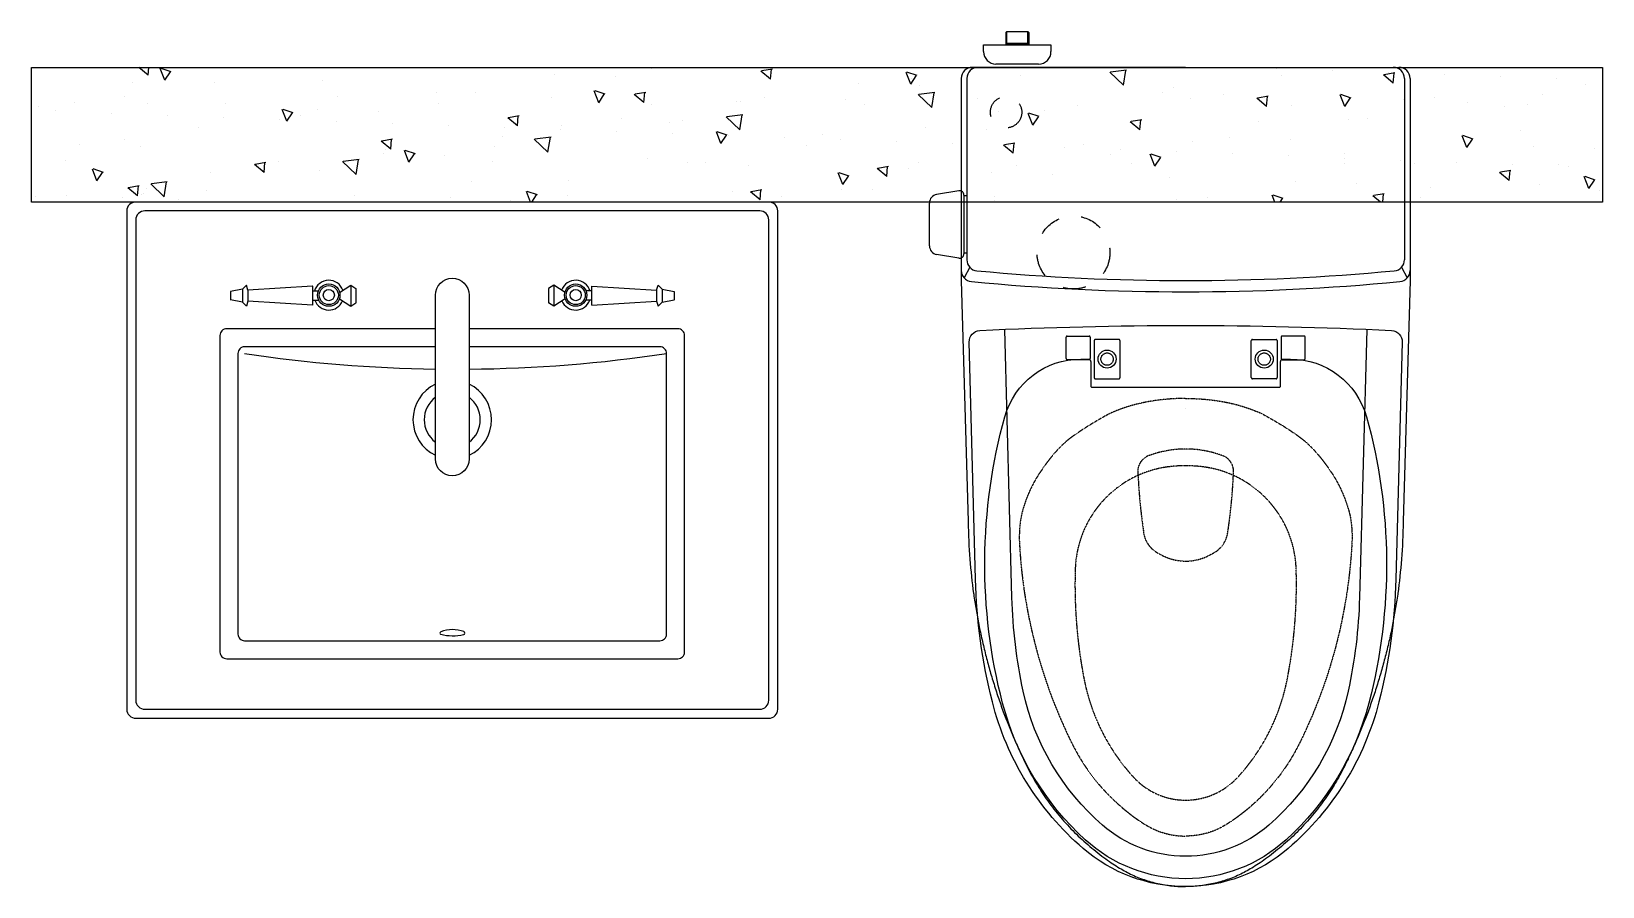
# Model space of a CAD drawing. Header units: millimetres. Extents: x 800 to 2200, y 870 to 1632.
import ezdxf

# ---------------------------------------------------------------- set-up
doc = ezdxf.new("R2010")
doc.units = ezdxf.units.MM
doc.linetypes.add('주동원본-1$0$DASHED2', pattern=[0.375, 0.25, -0.125])
doc.linetypes.add('주동원본-1$0$HIDDEN', pattern=[10, 5, -5])
doc.layers.add('주동원본-1$0$A_BATH', color=6, linetype='Continuous')
doc.layers.add('주동원본-1$0$A_HAT_P', color=179, linetype='Continuous')

msp = doc.modelspace()

# ---------------------------------------------------------------- linework, layer by layer
at = {"layer": '주동원본-1$0$A_BATH'}
for p, q in [((1668.3, 1631), (1669.3, 1632)), ((1668.3, 1631), (1668.3, 1620)), ((1669.3, 1621.5), (1669.3, 1632)), ((1669.3, 1631.9), (1687.8, 1631.9)), ((1687.8, 1632), (1688.8, 1631)), ((1687.8, 1621.5), (1687.8, 1632)), ((1688.8, 1631), (1688.8, 1620)), ((1668.3, 1621.5), (1688.8, 1621.5)), ((1668.3, 1620.5), (1669.3, 1621.5)), ((1687.8, 1621.5), (1688.8, 1620.5))]:
    msp.add_line(p, q, dxfattribs=at)
at = {"layer": '주동원본-1$0$A_BATH', "color": 5}
for p, q in [((1648.5, 1614), (1648.5, 1620)), ((1648.5, 1620), (1708.5, 1620)), ((1688.2, 1620), (1668.9, 1620)), ((1708.5, 1620), (1708.5, 1614)), ((800, 1480), (800, 1600)), ((800, 1600), (2200, 1600)), ((1828.5, 1600), (1638.5, 1600)), ((1697.5, 1602.9), (1659.5, 1602.9)), ((1828.5, 1600), (2018.5, 1600)), ((2200, 1600), (2200, 1480)), ((1628.5, 1590), (1628.5, 1410)), ((1633.5, 1590), (1633.5, 1428.6)), ((2023.5, 1590), (2023.5, 1428.6)), ((2028.5, 1590), (2028.5, 1410)), ((1626.5, 1490), (1606.6, 1486.7)), ((1631, 1433.8), (1631, 1486.2)), ((1633.5, 1485.6), (1631, 1485.6)), ((2200, 1480), (800, 1480)), ((1600.2, 1440.9), (1600.2, 1479.1)), ((1626.5, 1430), (1606.6, 1433.3)), ((1633.5, 1434.4), (1631, 1434.4)), ((1636.1, 1421.9), (1631.1, 1412.3)), ((2020.9, 1421.9), (2025.9, 1412.3)), ((988.1, 1402.4), (977.3, 1400.2)), ((977.3, 1400.2), (977.3, 1392.8)), ((991.6, 1405.9), (988.1, 1402.4)), ((988.1, 1402.4), (988.1, 1390.7)), ((992.9, 1401.5), (991.6, 1405.9)), ((1050.6, 1405.1), (992.9, 1401.5)), ((992.9, 1401.5), (992.9, 1391.6)), ((1050.7, 1388.1), (1050.7, 1405)), ((1050.7, 1400.7), (1056, 1400.7)), ((1074.5, 1399.4), (1084.5, 1405.9)), ((1084.5, 1405.9), (1084.5, 1387.3)), ((1084.5, 1405.9), (1089.2, 1402.8)), ((1089.2, 1402.8), (1089.2, 1390.4)), ((1265.5, 1405.9), (1260.8, 1402.8)), ((1260.8, 1402.8), (1260.8, 1390.4)), ((1275.5, 1399.4), (1265.5, 1405.9)), ((1265.5, 1405.9), (1265.5, 1387.3)), ((1299.3, 1400.7), (1294, 1400.7)), ((1299.3, 1388.1), (1299.3, 1405)), ((1299.4, 1405.1), (1357.1, 1401.5)), ((1357.1, 1401.5), (1358.4, 1405.9)), ((1357.1, 1401.5), (1357.1, 1391.6)), ((1358.4, 1405.9), (1361.9, 1402.4)), ((1361.9, 1402.4), (1372.7, 1400.2)), ((1361.9, 1402.4), (1361.9, 1390.7)), ((1372.7, 1400.2), (1372.7, 1392.8)), ((1628.5, 1410), (1634.7, 1195.4)), ((2028.5, 1410), (2022.3, 1195.4)), ((988.1, 1390.7), (977.4, 1392.7)), ((991.6, 1387.3), (988.1, 1390.7)), ((992.9, 1391.6), (991.6, 1387.3)), ((1050.6, 1388), (992.9, 1391.6)), ((1050.7, 1392.4), (1056, 1392.4)), ((1074.5, 1393.7), (1084.5, 1387.3)), ((1084.5, 1387.3), (1089.2, 1390.2)), ((1265.5, 1387.3), (1260.8, 1390.2)), ((1275.5, 1393.7), (1265.5, 1387.3)), ((1299.3, 1392.4), (1294, 1392.4)), ((1299.4, 1388), (1357.1, 1391.6)), ((1357.1, 1391.6), (1358.4, 1387.3)), ((1358.4, 1387.3), (1361.9, 1390.7)), ((1361.9, 1390.7), (1372.6, 1392.7))]:
    msp.add_line(p, q, dxfattribs=at)
for points in [[(893, 1020), (1457, 1020, 0.414214), (1465, 1028), (1465, 1472, 0.414214), (1457, 1480), (893, 1480, 0.414214), (885, 1472), (885, 1028, 0.414214)], [(901, 1028), (1449, 1028, 0.414214), (1457, 1036), (1457, 1464, 0.414214), (1449, 1472), (901, 1472, 0.414214), (893, 1464), (893, 1036, 0.414214)], [(1190, 1251, -1), (1160, 1251), (1160, 1397, -1), (1190, 1397)], [(1828.5, 870, -0.179504), (1737.2, 903.9, -0.154276), (1656.3, 1034.6, -0.055395), (1641.2, 1144), (1635.6, 1355.2, -0.407666), (1645.1, 1365.5, -0.012282), (1828.5, 1370, -0.012282), (2012, 1365.5, -0.407666), (2021.5, 1355.2), (2015.8, 1144, -0.055395), (2000.7, 1034.6, -0.154276), (1919.8, 903.9, -0.179504)], [(1828.5, 877, -0.18681), (1739, 911.7, -0.145372), (1665.4, 1033.5, -0.132064), (1667.4, 1288.7, -0.337701), (1735, 1340, -0.000623), (1735.2, 1340), (1741.5, 1340, -0.414214), (1744, 1337.5), (1744, 1316, 0.414214), (1745, 1315), (1828.5, 1315), (1912, 1315, 0.414214), (1913, 1316), (1913, 1337.5, -0.414214), (1915.5, 1340), (1921.8, 1340, -0.000623), (1922, 1340, -0.337701), (1989.6, 1288.7, -0.132064), (1991.7, 1033.5, -0.145372), (1918.1, 911.7, -0.18681)]]:
    msp.add_lwpolyline(points, format="xyb", close=True, dxfattribs=at)
for points in [[(1160, 1367), (974, 1367, 0.414214), (968, 1361), (968, 1079, 0.414214), (974, 1073), (1376, 1073, 0.414214), (1382, 1079), (1382, 1361, 0.414214), (1376, 1367), (1190, 1367)], [(1989.8, 1366.5), (1983.4, 1127.5, -0.046704), (1973.3, 1044.2, -0.161878), (1902.6, 924.7, -0.180796), (1828.5, 897, -0.180796), (1754.4, 924.7, -0.161878), (1683.7, 1044.2, -0.046704), (1673.7, 1127.5), (1667.3, 1366.5)], [(1160, 1351), (990, 1351, 0.414214), (984, 1345), (984, 1095, 0.414214), (990, 1089), (1360, 1089, 0.414214), (1366, 1095), (1366, 1345, 0.414214), (1360, 1351), (1190, 1351)], [(1185.3, 1097.2, 0.187486), (1164.8, 1096.9)]]:
    msp.add_lwpolyline(points, format="xyb", dxfattribs=at)
at = {"layer": '주동원본-1$0$A_BATH', "color": 5, "linetype": '주동원본-1$0$HIDDEN', "ltscale": 15}
for points in [[(1743.5, 1340.5, -0.414214), (1742.5, 1339.5), (1723, 1339.5, -0.414214), (1722, 1340.5), (1722, 1359.5, -0.414214), (1723, 1360.5), (1742.5, 1360.5, -0.414214), (1743.5, 1359.5)], [(1913.6, 1340.5, 0.414214), (1914.6, 1339.5), (1934, 1339.5, 0.414214), (1935, 1340.5), (1935, 1359.5, 0.414214), (1934, 1360.5), (1914.6, 1360.5, 0.414214), (1913.6, 1359.5)], [(1770, 1340), (1770, 1356.5, 0.414214), (1769, 1357.5), (1748, 1357.5, 0.414214), (1747, 1356.5), (1747, 1340), (1747, 1323.5, 0.414214), (1748, 1322.5), (1769, 1322.5, 0.414214), (1770, 1323.5)], [(1887, 1340), (1887, 1356.5, -0.414214), (1888, 1357.5), (1909, 1357.5, -0.414214), (1910, 1356.5), (1910, 1340), (1910, 1323.5, -0.414214), (1909, 1322.5), (1888, 1322.5, -0.414214), (1887, 1323.5)]]:
    msp.add_lwpolyline(points, format="xyb", close=True, dxfattribs=at)
at = {"layer": '주동원본-1$0$A_BATH', "color": 5, "linetype": '주동원본-1$0$DASHED2'}
msp.add_lwpolyline([(1828.5, 1245, 0.029292), (1813.9, 1244.1, 0.371537), (1730.1, 1152.7, 0.055913), (1738, 1054.7, 0.138457), (1782.1, 967.4, 0.209953), (1828.5, 947, 0.209953), (1874.9, 967.4, 0.138457), (1919, 1054.7, 0.055913), (1927, 1152.7, 0.371537), (1843.1, 1244.1, 0.029292)], format="xyb", close=True, dxfattribs=at)
at = {"layer": '주동원본-1$0$A_BATH', "color": 5, "linetype": '주동원본-1$0$HIDDEN', "ltscale": 4}
for centre, radius in [((1668.5, 1560), 14), ((1728.5, 1435), 32.5)]:
    msp.add_circle(centre, radius, dxfattribs=at)
at = {"layer": '주동원본-1$0$A_BATH', "color": 5}
for centre, radius in [((1065, 1397), 9.95), ((1065, 1397), 8.48), ((1065, 1397), 4.98), ((1285, 1397), 9.95), ((1285, 1397), 8.48), ((1285, 1397), 4.98), ((1758.5, 1340), 8.06), ((1898.5, 1340), 8.06)]:
    msp.add_circle(centre, radius, dxfattribs=at)
at = {"layer": '주동원본-1$0$A_BATH', "color": 5, "linetype": '주동원본-1$0$HIDDEN', "ltscale": 15}
for centre in [(1758.5, 1340), (1898.5, 1340)]:
    msp.add_circle(centre, 5.5, dxfattribs=at)
at = {"layer": '주동원본-1$0$A_BATH', "color": 5}
for centre, radius, start, end in [((1659.5, 1614), 11, 180, 180.6474), ((1659.5, 1613.9), 11, 180, 270), ((1697.5, 1613.9), 11, 270, 0), ((1697.5, 1614), 11, 359.3526, 0), ((1638.5, 1590), 10, 90, 180), ((1643.5, 1590), 10, 90, 180), ((2013.5, 1590), 10, 0, 90), ((2018.5, 1590), 10, 0, 90), ((1607.9, 1479.1), 7.69, 99.4623, 180), ((1627.1, 1486.2), 3.84, 0, 99.4623), ((1607.9, 1440.9), 7.69, 180, 260.5377), ((1627.1, 1433.8), 3.84, 260.5377, 0), ((1643.5, 1428.6), 10, 180, 264.6523), ((2013.5, 1428.6), 10, 275.3477, 0), ((1638.5, 1419.1), 10, 180, 264.535), ((1828.5, 3405), 1995, 264.6523, 270), ((1828.5, 3405), 1995, 270, 275.3477), ((2018.5, 1419.1), 10, 275.465, 0), ((1050.6, 1405), 0.137, 0, 93.2677), ((1065, 1397), 13.3, 19.1964, 164.0189), ((1285, 1397), 13.3, 15.9811, 160.8036), ((1299.4, 1405), 0.137, 86.7323, 180), ((1828.5, 3405), 2005, 264.535, 270), ((1828.5, 3405), 2005, 270, 275.465), ((977.4, 1392.8), 0.137, 186.7155, 259.5171), ((1065, 1397), 13.3, 199.9802, 337.5426), ((1089.1, 1390.4), 0.137, 302.4494, 0), ((1260.9, 1390.4), 0.137, 180, 237.5506), ((1285, 1397), 13.3, 202.4574, 340.0198), ((1372.6, 1392.8), 0.137, 280.4829, 353.2845), ((1178, 2600), 1269, 261.4802, 269.1872), ((1178, 2600), 1269, 270.5418, 278.5198), ((1175, 1286), 35, 115.3769, 244.6231), ((1175, 1286), 35, 295.3769, 64.6231), ((1175, 1286), 25, 126.8699, 233.1301), ((1175, 1286), 25, 306.8699, 53.1301), ((1828.5, 1068.8, 0), 227.1, 89.9999, 90), ((1165.2, 1095.8), 1.18, 112.0557, 247.9443), ((1175.4, 1138.2), 44.7, 256.1894, 282.53), ((1184.8, 1095.9), 1.42, 284.8986, 69.5803)]:
    msp.add_arc(centre, radius, start, end, dxfattribs=at)
at = {"layer": '주동원본-1$0$A_BATH', "color": 5, "linetype": '주동원본-1$0$DASHED2'}
for centre, radius, start, end in [((1800.8, 1239.9), 15, 109.2625, 177.9538), ((1828.5, 1166.3), 93.6, 90.0089, 110.4098), ((1828.5, 1166.3), 93.6, 69.5902, 89.9911), ((1856.2, 1239.9), 15, 2.0462, 70.7375), ((2289.6, 1260.4), 504.1, 182.2642, 188.3322), ((1367.5, 1260.4), 504.1, 351.6678, 357.7358), ((1815.7, 1189.1), 25, 184.0469, 245.2837), ((1841.3, 1189.1), 25, 294.7163, 355.9531), ((1828.6, 1205.7), 45.7, 239.2825, 269.9016), ((1828.4, 1205.7), 45.7, 270.0984, 300.7175)]:
    msp.add_arc(centre, radius, start, end, dxfattribs=at)
for points in [[(1828.5, 1305), (1805.4, 1304.8), (1782.9, 1301.4), (1760.8, 1291.5)], [(1828.5, 1305), (1851.6, 1304.8), (1874.2, 1301.4), (1896.2, 1291.5)]]:
    msp.add_open_spline(points, degree=3, dxfattribs=at)
for points, knots in [([(1760.8, 1291.5), (1748.2, 1284.6), (1736.7, 1277.7), (1715.5, 1262), (1706.6, 1250.6), (1691.8, 1228.8), (1686.4, 1217), (1681.6, 1198.9), (1680.5, 1193.4), (1680.2, 1181.2)], [0, 0, 0, 0, 0.25, 0.25, 0.5, 0.5, 0.75, 0.75, 0.8562761, 0.8562761, 0.8562761, 0.8562761]), ([(1896.2, 1291.5), (1908.8, 1284.6), (1920.4, 1277.7), (1941.5, 1262), (1950.5, 1250.6), (1965.3, 1228.8), (1970.6, 1217), (1975.5, 1198.9), (1976.5, 1193.4), (1976.9, 1181.2)], [0, 0, 0, 0, 0.25, 0.25, 0.5, 0.5, 0.75, 0.75, 0.8562761, 0.8562761, 0.8562761, 0.8562761]), ([(1680.2, 1181.2), (1680.2, 1180.4), (1680.2, 1179.7), (1680.7, 1170), (1681.3, 1161.6), (1682.7, 1148), (1683.4, 1142.7), (1684.1, 1137.4)], [0.8430338, 0.8430338, 0.8430338, 0.8430338, 0.8503194, 0.8503194, 0.9406486, 0.9406486, 1, 1, 1, 1]), ([(1976.9, 1181.2), (1976.9, 1180.4), (1976.8, 1179.7), (1976.4, 1170), (1975.7, 1161.6), (1974.3, 1148), (1973.7, 1142.7), (1972.9, 1137.4)], [0.8430338, 0.8430338, 0.8430338, 0.8430338, 0.8503194, 0.8503194, 0.9406486, 0.9406486, 1, 1, 1, 1]), ([(1684.2, 1136.8), (1684.2, 1136.6), (1684.2, 1136.4), (1684.3, 1136), (1684.3, 1135.8), (1684.4, 1135.2), (1684.4, 1134.8), (1684.6, 1133.6), (1684.7, 1132.8), (1685.1, 1130.4), (1685.4, 1128.6), (1685.9, 1125.3), (1686.2, 1123.7), (1686.8, 1120.7), (1687, 1119.1), (1687.6, 1115.9), (1687.9, 1114.2), (1688.5, 1111.4), (1688.7, 1110.2), (1689.2, 1107.7), (1689.5, 1106.5), (1690.2, 1103.4), (1690.6, 1101.4), (1691.5, 1097.4), (1691.9, 1095.5), (1693.4, 1089.6), (1694.4, 1085.6), (1697.1, 1075.3), (1699, 1069), (1703, 1056.3), (1705.1, 1050), (1708.2, 1041.5), (1709, 1039.3), (1710.7, 1034.8), (1711.6, 1032.6), (1713, 1029.2), (1713.4, 1028.1), (1714.4, 1025.8), (1714.9, 1024.6), (1716.1, 1021.7), (1716.8, 1020), (1718.3, 1016.7), (1719, 1015), (1721.3, 1009.9), (1722.8, 1006.5), (1725.1, 1001.7), (1725.8, 1000.1), (1726.6, 998.6)], [0, 0, 0, 0, 0.004682, 0.004682, 0.009363, 0.009363, 0.018726, 0.018726, 0.037453, 0.037453, 0.074906, 0.074906, 0.106145, 0.106145, 0.137384, 0.137384, 0.172717, 0.172717, 0.198335, 0.198335, 0.223953, 0.223953, 0.265629, 0.265629, 0.307306, 0.307306, 0.390658, 0.390658, 0.527496, 0.527496, 0.664334, 0.664334, 0.713851, 0.713851, 0.763367, 0.763367, 0.789468, 0.789468, 0.815569, 0.815569, 0.853083, 0.853083, 0.890597, 0.890597, 0.965625, 0.965625, 1, 1, 1, 1]), ([(1972.9, 1136.8), (1972.8, 1136.6), (1972.8, 1136.4), (1972.8, 1136), (1972.7, 1135.8), (1972.7, 1135.2), (1972.6, 1134.8), (1972.4, 1133.6), (1972.3, 1132.8), (1971.9, 1130.4), (1971.7, 1128.6), (1971.1, 1125.3), (1970.8, 1123.7), (1970.3, 1120.7), (1970, 1119.1), (1969.4, 1115.9), (1969.1, 1114.2), (1968.5, 1111.4), (1968.3, 1110.2), (1967.8, 1107.7), (1967.6, 1106.5), (1966.9, 1103.4), (1966.5, 1101.4), (1965.6, 1097.4), (1965.1, 1095.5), (1963.7, 1089.6), (1962.7, 1085.6), (1959.9, 1075.3), (1958.1, 1069), (1954.1, 1056.3), (1951.9, 1050), (1948.8, 1041.5), (1948, 1039.3), (1946.3, 1034.8), (1945.4, 1032.6), (1944.1, 1029.2), (1943.6, 1028.1), (1942.7, 1025.8), (1942.2, 1024.6), (1941, 1021.7), (1940.2, 1020), (1938.8, 1016.7), (1938, 1015), (1935.8, 1009.9), (1934.2, 1006.5), (1931.9, 1001.7), (1931.2, 1000.1), (1930.5, 998.6)], [0, 0, 0, 0, 0.004682, 0.004682, 0.009363, 0.009363, 0.018726, 0.018726, 0.037453, 0.037453, 0.074906, 0.074906, 0.106145, 0.106145, 0.137384, 0.137384, 0.172717, 0.172717, 0.198335, 0.198335, 0.223953, 0.223953, 0.265629, 0.265629, 0.307306, 0.307306, 0.390658, 0.390658, 0.527496, 0.527496, 0.664334, 0.664334, 0.713851, 0.713851, 0.763367, 0.763367, 0.789468, 0.789468, 0.815569, 0.815569, 0.853083, 0.853083, 0.890597, 0.890597, 0.965625, 0.965625, 1, 1, 1, 1]), ([(1726.4, 999), (1726.6, 998.6), (1726.8, 998.2), (1727.4, 997), (1727.8, 996.2), (1728.7, 994.6), (1729.1, 993.8), (1729.8, 992.5), (1730.1, 992), (1730.6, 991), (1730.9, 990.6), (1731.3, 989.7), (1731.6, 989.3), (1732.3, 988), (1732.7, 987.2), (1733.4, 986), (1733.7, 985.6), (1734.5, 984.2), (1735, 983.3), (1736.2, 981.5), (1736.7, 980.6), (1738.6, 977.8), (1739.8, 975.9), (1743.6, 970.6), (1746.1, 967.3), (1751.4, 960.7), (1754.2, 957.5), (1759.1, 952.4), (1761.1, 950.3), (1765.1, 946.4), (1767.1, 944.6), (1770.3, 941.7), (1771.5, 940.6), (1774.1, 938.5), (1775.4, 937.4), (1778, 935.4), (1779.3, 934.3), (1781.2, 932.9), (1781.8, 932.4), (1783.6, 931.1), (1784.8, 930.3), (1787, 928.7), (1788.1, 928), (1790.3, 926.5), (1791.4, 925.9), (1793.5, 924.6), (1794.6, 924), (1797.9, 922.1), (1800.1, 921.1), (1803.3, 919.7), (1804.4, 919.3), (1806.4, 918.6), (1807.5, 918.3), (1809.6, 917.6), (1810.6, 917.3), (1812.8, 916.8), (1813.9, 916.5), (1815.8, 916.2), (1816.5, 916), (1818, 915.8), (1818.7, 915.7), (1820, 915.5), (1820.5, 915.4), (1821.4, 915.3), (1821.8, 915.3), (1822.5, 915.2), (1822.9, 915.2), (1823.9, 915.1), (1824.6, 915.1), (1826.2, 915), (1827.2, 915), (1828.2, 915)], [0, 0, 0, 0, 0.008852, 0.008852, 0.026556, 0.026556, 0.04426, 0.04426, 0.055134, 0.055134, 0.064245, 0.064245, 0.073356, 0.073356, 0.091577, 0.091577, 0.102456, 0.102456, 0.124212, 0.124212, 0.145969, 0.145969, 0.190894, 0.190894, 0.27475, 0.27475, 0.358607, 0.358607, 0.415799, 0.415799, 0.469331, 0.469331, 0.502084, 0.502084, 0.534836, 0.534836, 0.567588, 0.567588, 0.582102, 0.582102, 0.611129, 0.611129, 0.639939, 0.639939, 0.668749, 0.668749, 0.697559, 0.697559, 0.763274, 0.763274, 0.792569, 0.792569, 0.821864, 0.821864, 0.851159, 0.851159, 0.880454, 0.880454, 0.901428, 0.901428, 0.920099, 0.920099, 0.933978, 0.933978, 0.943477, 0.943477, 0.952976, 0.952976, 0.971974, 0.971974, 1, 1, 1, 1]), ([(1930.6, 999), (1930.4, 998.6), (1930.2, 998.2), (1929.6, 997), (1929.2, 996.2), (1928.4, 994.6), (1927.9, 993.8), (1927.2, 992.5), (1926.9, 992), (1926.4, 991), (1926.2, 990.6), (1925.7, 989.7), (1925.5, 989.3), (1924.8, 988), (1924.3, 987.2), (1923.6, 986), (1923.3, 985.6), (1922.5, 984.2), (1922, 983.3), (1920.9, 981.5), (1920.3, 980.6), (1918.5, 977.8), (1917.2, 975.9), (1913.5, 970.6), (1910.9, 967.3), (1905.6, 960.7), (1902.8, 957.5), (1898, 952.4), (1896, 950.3), (1892, 946.4), (1890, 944.6), (1886.7, 941.7), (1885.5, 940.6), (1883, 938.5), (1881.7, 937.4), (1879.1, 935.4), (1877.7, 934.3), (1875.8, 932.9), (1875.2, 932.4), (1873.4, 931.1), (1872.3, 930.3), (1870, 928.7), (1868.9, 928), (1866.7, 926.5), (1865.7, 925.9), (1863.5, 924.6), (1862.5, 924), (1859.1, 922.1), (1856.9, 921.1), (1853.7, 919.7), (1852.7, 919.3), (1850.6, 918.6), (1849.6, 918.3), (1847.5, 917.6), (1846.4, 917.3), (1844.2, 916.8), (1843.2, 916.5), (1841.3, 916.2), (1840.5, 916), (1839, 915.8), (1838.3, 915.7), (1837.1, 915.5), (1836.5, 915.4), (1835.6, 915.3), (1835.3, 915.3), (1834.5, 915.2), (1834.2, 915.2), (1833.1, 915.1), (1832.5, 915.1), (1830.8, 915), (1829.9, 915), (1828.8, 915)], [0, 0, 0, 0, 0.008852, 0.008852, 0.026556, 0.026556, 0.04426, 0.04426, 0.055134, 0.055134, 0.064245, 0.064245, 0.073356, 0.073356, 0.091577, 0.091577, 0.102456, 0.102456, 0.124212, 0.124212, 0.145969, 0.145969, 0.190894, 0.190894, 0.27475, 0.27475, 0.358607, 0.358607, 0.415799, 0.415799, 0.469331, 0.469331, 0.502084, 0.502084, 0.534836, 0.534836, 0.567588, 0.567588, 0.582102, 0.582102, 0.611129, 0.611129, 0.639939, 0.639939, 0.668749, 0.668749, 0.697559, 0.697559, 0.763274, 0.763274, 0.792569, 0.792569, 0.821864, 0.821864, 0.851159, 0.851159, 0.880454, 0.880454, 0.901428, 0.901428, 0.920099, 0.920099, 0.933978, 0.933978, 0.943477, 0.943477, 0.952976, 0.952976, 0.971974, 0.971974, 1, 1, 1, 1])]:
    msp.add_open_spline(points, degree=3, knots=knots, dxfattribs=at)
at = {"layer": '주동원본-1$0$A_BATH', "color": 5}
for points in [[(1634.7, 1195.4), (1635.1, 1171.5), (1636.7, 1151.2), (1639.5, 1131.2)], [(2022.3, 1195.4), (2021.9, 1171.5), (2020.3, 1151.2), (2017.5, 1131.2)]]:
    msp.add_open_spline(points, degree=3, dxfattribs=at)
for points, knots in [([(1639.5, 1131.2), (1639.6, 1130.9), (1640.2, 1126.1), (1641.7, 1116.9), (1644.1, 1103.4), (1647, 1089.9), (1650.2, 1076.6), (1653.7, 1063.3), (1657.7, 1050.2), (1661.9, 1037.1), (1666.4, 1024.6), (1671.1, 1012.4), (1676.2, 1000.4), (1681.2, 989.3), (1684.6, 982.1), (1686, 979.1)], [0, 0, 0, 0, 0.004572, 0.090706, 0.17645, 0.262574, 0.348516, 0.434372, 0.520237, 0.606182, 0.692293, 0.769941, 0.851722, 0.936804, 1, 1, 1, 1]), ([(2017.5, 1131.2), (2017.5, 1130.9), (2016.9, 1126.1), (2015.3, 1116.9), (2012.9, 1103.4), (2010.1, 1089.9), (2006.9, 1076.6), (2003.3, 1063.3), (1999.4, 1050.2), (1995.1, 1037.1), (1990.6, 1024.6), (1985.9, 1012.4), (1980.8, 1000.4), (1975.8, 989.3), (1972.5, 982.1), (1971, 979.1)], [0, 0, 0, 0, 0.004572, 0.090706, 0.17645, 0.262574, 0.348516, 0.434372, 0.520237, 0.606182, 0.692293, 0.769941, 0.851722, 0.936804, 1, 1, 1, 1]), ([(1686.1, 979.1), (1686.3, 978.6), (1688, 975.3), (1691, 969.6), (1695.2, 962.2), (1699.6, 955.1), (1704.4, 948), (1709.7, 940.8), (1715.4, 933.6), (1721.5, 926.6), (1727.8, 919.9), (1734.4, 913.4), (1741.3, 907.3), (1748.4, 901.4), (1755.3, 896), (1761.9, 891.4), (1767.9, 887.4), (1773.7, 884.1), (1779.5, 881), (1785.3, 878.4), (1791.4, 876.1), (1797.6, 874.2), (1803.8, 872.6), (1810.2, 871.4), (1816.7, 870.5), (1822.8, 870.1), (1826.8, 870), (1828.5, 870)], [0, 0, 0, 0, 0.00924, 0.058338, 0.102717, 0.145695, 0.190636, 0.239441, 0.288335, 0.337295, 0.386315, 0.435228, 0.484239, 0.533262, 0.582134, 0.62365, 0.66161, 0.696894, 0.730102, 0.76553, 0.799448, 0.833586, 0.867933, 0.90246, 0.937132, 0.971906, 1, 1, 1, 1]), ([(1971, 979.1), (1970.7, 978.6), (1969.1, 975.3), (1966.1, 969.6), (1961.9, 962.2), (1957.5, 955.1), (1952.6, 948), (1947.3, 940.8), (1941.6, 933.6), (1935.5, 926.6), (1929.2, 919.9), (1922.6, 913.4), (1915.8, 907.3), (1908.7, 901.4), (1901.7, 896), (1895.2, 891.4), (1889.1, 887.4), (1883.4, 884.1), (1877.6, 881), (1871.7, 878.4), (1865.6, 876.1), (1859.5, 874.2), (1853.2, 872.6), (1846.8, 871.4), (1840.3, 870.5), (1834.2, 870.1), (1830.3, 870), (1828.5, 870)], [0, 0, 0, 0, 0.00924, 0.058338, 0.102717, 0.145695, 0.190636, 0.239441, 0.288335, 0.337295, 0.386315, 0.435228, 0.484239, 0.533262, 0.582134, 0.62365, 0.66161, 0.696894, 0.730102, 0.76553, 0.799448, 0.833586, 0.867933, 0.90246, 0.937132, 0.971906, 1, 1, 1, 1])]:
    msp.add_open_spline(points, degree=3, knots=knots, dxfattribs=at)
at = {"layer": '주동원본-1$0$A_BATH', "color": 5, "linetype": 'Continuous'}
msp.add_open_spline([(1828.5, 913.2), (1828.5, 913.2), (1828.5, 913.2), (1828.5, 913.2)], degree=3, dxfattribs=at)
at = {"layer": '주동원본-1$0$A_HAT_P', "color": 5}
for p, q in [((903.9, 1593), (895.6, 1600)), ((903.9, 1593), (904.6, 1600)), ((918.8, 1588.5), (914.8, 1599)), ((924.6, 1596), (915.5, 1599)), ((1352.1, 1599), (1352.1, 1599)), ((1458.7, 1589.5), (1450.1, 1596.7)), ((1460.2, 1598.5), (1450.8, 1596.8)), ((1458.7, 1589.5), (1459.5, 1598.4)), ((1775.8, 1597.4), (1761.6, 1595.7)), ((1773.2, 1584), (1775.2, 1597.3)), ((1909, 1599), (1909, 1599)), ((1958.9, 1597.1), (1958.9, 1597.1)), ((889.7, 1586.2), (889.7, 1586.2)), ((918.8, 1588.5), (923.8, 1595.9)), ((962.9, 1586.2), (962.9, 1586.2)), ((1059.7, 1588.6), (1059.7, 1588.6)), ((1266.4, 1593.8), (1266.4, 1593.8)), ((1320.6, 1591.9), (1320.6, 1591.9)), ((1537.3, 1585.6), (1537.3, 1585.6)), ((1583.5, 1585), (1579.4, 1595.5)), ((1589.2, 1592.6), (1580.1, 1595.6)), ((1583.5, 1585), (1588.5, 1592.5)), ((1584.6, 1590.2), (1584.6, 1590.2)), ((1591.6, 1583.6), (1591.6, 1583.6)), ((1681.4, 1592.6), (1681.4, 1592.6)), ((1773.2, 1584), (1761, 1595.7)), ((1914.2, 1592.8), (1914.2, 1592.8)), ((2013.4, 1585.9), (2004.8, 1593.2)), ((2014.9, 1595), (2005.5, 1593.2)), ((2008.9, 1595.3), (2008.9, 1595.3)), ((2013.4, 1585.9), (2014.2, 1594.9)), ((2058.8, 1593.5), (2058.8, 1593.5)), ((2108.7, 1591.7), (2108.7, 1591.7)), ((2158.7, 1589.8), (2158.7, 1589.8)), ((2185.1, 1584.6), (2185.1, 1584.6)), ((838, 1568.8), (838, 1568.8)), ((883.1, 1574.1), (883.1, 1574.1)), ((1073.1, 1573.6), (1073.1, 1573.6)), ((1160.6, 1578), (1160.6, 1578)), ((1195.8, 1578), (1195.8, 1578)), ((1263, 1573.2), (1263, 1573.2)), ((1305.5, 1568.5), (1301.5, 1579)), ((1311.3, 1576), (1302.2, 1579.1)), ((1305.5, 1568.5), (1310.5, 1576)), ((1345.8, 1568.7), (1337.2, 1575.9)), ((1347.4, 1577.7), (1338, 1576)), ((1345.8, 1568.7), (1346.6, 1577.6)), ((1428.3, 1569.2), (1428.3, 1569.2)), ((1431.5, 1569.7), (1431.5, 1569.7)), ((1453, 1572.8), (1453, 1572.8)), ((1525.1, 1571.6), (1525.1, 1571.6)), ((1602.2, 1564.1), (1590, 1575.8)), ((1604.9, 1577.5), (1590.6, 1575.8)), ((1602.2, 1564.1), (1604.3, 1577.4)), ((1642.9, 1572.3), (1642.9, 1572.3)), ((1808.3, 1577.3), (1808.3, 1577.3)), ((1817.5, 1582), (1817.5, 1582)), ((1832.9, 1571.9), (1832.9, 1571.9)), ((1862.5, 1575.4), (1862.5, 1575.4)), ((1900.6, 1565.1), (1892, 1572.4)), ((1902.1, 1574.2), (1892.7, 1572.4)), ((1900.6, 1565.1), (1901.4, 1574.1)), ((1970.2, 1565.1), (1966.1, 1575.6)), ((1975.9, 1572.6), (1966.8, 1575.7)), ((1970.2, 1565.1), (1975.2, 1572.5)), ((2022.8, 1571.4), (2022.8, 1571.4)), ((2050.1, 1573.2), (2050.1, 1573.2)), ((2079.2, 1569.1), (2079.2, 1569.1)), ((2146.9, 1575.6), (2146.9, 1575.6)), ((806.6, 1565.1), (806.6, 1565.1)), ((821.7, 1561.2), (821.7, 1561.2)), ((871.6, 1559.3), (871.6, 1559.3)), ((903.4, 1567.6), (903.4, 1567.6)), ((921.6, 1557.5), (921.6, 1557.5)), ((971.5, 1555.7), (971.5, 1555.7)), ((972.6, 1567.9), (972.6, 1567.9)), ((1027.6, 1552), (1023.5, 1562.5)), ((1033.3, 1559.5), (1024.3, 1562.5)), ((1027.6, 1552), (1032.6, 1559.4)), ((1039.5, 1557), (1039.5, 1557)), ((1054.7, 1562.5), (1054.7, 1562.5)), ((1108.9, 1560.6), (1108.9, 1560.6)), ((1162.6, 1567.4), (1162.6, 1567.4)), ((1233, 1547.8), (1224.4, 1555.1)), ((1234.5, 1556.9), (1225.1, 1555.1)), ((1233, 1547.8), (1233.8, 1556.8)), ((1325.6, 1554.3), (1325.6, 1554.3)), ((1352.5, 1567), (1352.5, 1567)), ((1431.3, 1544.2), (1419.1, 1555.9)), ((1433.9, 1557.6), (1419.7, 1556)), ((1431.3, 1544.2), (1433.3, 1557.6)), ((1542.5, 1566.6), (1542.5, 1566.6)), ((1661.3, 1561), (1661.3, 1561)), ((1692.2, 1548.5), (1688.2, 1559)), ((1698, 1556.1), (1688.9, 1559.1)), ((1692.2, 1548.5), (1697.3, 1556)), ((1702.4, 1561.5), (1702.4, 1561.5)), ((1732.4, 1566.1), (1732.4, 1566.1)), ((1922.4, 1565.7), (1922.4, 1565.7)), ((1990.6, 1554.6), (1990.6, 1554.6)), ((2112.3, 1565.2), (2112.3, 1565.2)), ((2133.4, 1567.2), (2133.4, 1567.2)), ((948.8, 1546.7), (948.8, 1546.7)), ((1021.4, 1553.9), (1021.4, 1553.9)), ((1071.4, 1552.1), (1071.4, 1552.1)), ((1121.3, 1550.2), (1121.3, 1550.2)), ((1171.2, 1548.4), (1171.2, 1548.4)), ((1221.2, 1546.6), (1221.2, 1546.6)), ((1271.1, 1544.8), (1271.1, 1544.8)), ((1272.1, 1548.1), (1272.1, 1548.1)), ((1321, 1542.9), (1321, 1542.9)), ((1368.9, 1550.5), (1368.9, 1550.5)), ((1371, 1541.1), (1371, 1541.1)), ((1379.8, 1552.4), (1379.8, 1552.4)), ((1414.3, 1532), (1410.3, 1542.5)), ((1420, 1539.5), (1411, 1542.6)), ((1596.5, 1546.1), (1596.5, 1546.1)), ((1650.7, 1544.2), (1650.7, 1544.2)), ((1787.8, 1544.3), (1779.1, 1551.5)), ((1789.3, 1553.3), (1779.9, 1551.6)), ((1787.8, 1544.3), (1788.5, 1553.3)), ((1893.8, 1552.1), (1893.8, 1552.1)), ((1973.3, 1553.3), (1973.3, 1553.3)), ((2126.7, 1543.9), (2126.7, 1543.9)), ((842.9, 1531.3), (842.9, 1531.3)), ((883.2, 1535.9), (883.2, 1535.9)), ((897.1, 1529.3), (897.1, 1529.3)), ((1120.2, 1527), (1111.6, 1534.3)), ((1121.7, 1536.1), (1112.3, 1534.3)), ((1115.8, 1527.1), (1115.8, 1527.1)), ((1120.2, 1527), (1121, 1536)), ((1142.1, 1523), (1133, 1526)), ((1212.6, 1529.5), (1212.6, 1529.5)), ((1219.7, 1538.5), (1219.7, 1538.5)), ((1260.3, 1524.3), (1248.1, 1536)), ((1263, 1537.7), (1248.7, 1536.1)), ((1260.3, 1524.3), (1262.4, 1537.7)), ((1414.3, 1532), (1419.3, 1539.5)), ((1420.9, 1539.3), (1420.9, 1539.3)), ((1470.8, 1537.5), (1470.8, 1537.5)), ((1490.6, 1530.3), (1490.6, 1530.3)), ((1505, 1539.9), (1505, 1539.9)), ((1520.8, 1535.6), (1520.8, 1535.6)), ((1570.7, 1533.8), (1570.7, 1533.8)), ((1620.7, 1532), (1620.7, 1532)), ((1674.9, 1523.5), (1666.3, 1530.7)), ((1676.4, 1532.5), (1667, 1530.8)), ((1670.6, 1530.2), (1670.6, 1530.2)), ((1674.9, 1523.5), (1675.7, 1532.5)), ((1720.5, 1528.3), (1720.5, 1528.3)), ((1737.5, 1531.1), (1737.5, 1531.1)), ((1770.5, 1526.5), (1770.5, 1526.5)), ((1834.3, 1533.5), (1834.3, 1533.5)), ((1867.4, 1537.9), (1867.4, 1537.9)), ((1921.6, 1536), (1921.6, 1536)), ((2078.9, 1528.6), (2074.9, 1539.1)), ((2084.7, 1536.1), (2075.6, 1539.2)), ((2078.9, 1528.6), (2084, 1536)), ((2138.3, 1529.7), (2138.3, 1529.7)), ((2192.5, 1527.8), (2192.5, 1527.8)), ((830.6, 1516.8), (830.6, 1516.8)), ((1007.4, 1506.2), (998.7, 1513.4)), ((1008.9, 1515.2), (999.5, 1513.5)), ((1007.4, 1506.2), (1008.1, 1515.2)), ((1020.6, 1516.3), (1020.6, 1516.3)), ((1089.4, 1504.4), (1077.2, 1516.1)), ((1092, 1517.8), (1077.8, 1516.2)), ((1089.4, 1504.4), (1091.4, 1517.8)), ((1113.8, 1523), (1113.8, 1523)), ((1136.3, 1515.5), (1132.3, 1526)), ((1136.3, 1515.5), (1141.4, 1522.9)), ((1168, 1521.1), (1168, 1521.1)), ((1210.5, 1515.9), (1210.5, 1515.9)), ((1348.7, 1518.9), (1348.7, 1518.9)), ((1384.7, 1514.8), (1384.7, 1514.8)), ((1400.5, 1515.5), (1400.5, 1515.5)), ((1439, 1512.9), (1439, 1512.9)), ((1590.4, 1515), (1590.4, 1515)), ((1678, 1512.5), (1678, 1512.5)), ((1761.6, 1522.1), (1761.6, 1522.1)), ((1780.4, 1514.6), (1780.4, 1514.6)), ((1801, 1512), (1797, 1522.5)), ((1806.7, 1519.6), (1797.7, 1522.6)), ((1801, 1512), (1806, 1519.5)), ((1820.4, 1524.7), (1820.4, 1524.7)), ((1870.3, 1522.9), (1870.3, 1522.9)), ((1920.3, 1521), (1920.3, 1521)), ((1970.2, 1519.2), (1970.2, 1519.2)), ((1970.3, 1514.1), (1970.3, 1514.1)), ((1970.4, 1522.9), (1970.4, 1522.9)), ((2020.1, 1517.4), (2020.1, 1517.4)), ((2032.5, 1513.9), (2032.5, 1513.9)), ((2070.1, 1515.6), (2070.1, 1515.6)), ((2120, 1513.7), (2120, 1513.7)), ((2160.3, 1513.7), (2160.3, 1513.7)), ((858.4, 1498.9), (854.4, 1509.4)), ((864.2, 1506.4), (855.1, 1509.5)), ((858.4, 1498.9), (863.4, 1506.4)), ((959.5, 1506.1), (959.5, 1506.1)), ((1008, 1507.2), (1008, 1507.2)), ((1056.3, 1508.5), (1056.3, 1508.5)), ((1278.9, 1499), (1278.9, 1499)), ((1523.1, 1495.5), (1519, 1506)), ((1528.8, 1503), (1519.7, 1506.1)), ((1523.1, 1495.5), (1528.1, 1503)), ((1562.1, 1502.7), (1553.5, 1509.9)), ((1563.6, 1511.7), (1554.2, 1510)), ((1562.1, 1502.7), (1562.9, 1511.7)), ((1581.2, 1510.1), (1581.2, 1510.1)), ((1655.7, 1506.6), (1655.7, 1506.6)), ((1709.9, 1504.7), (1709.9, 1504.7)), ((1814.2, 1501.9), (1814.2, 1501.9)), ((1926.6, 1498.4), (1926.6, 1498.4)), ((2116.8, 1499.2), (2108.2, 1506.4)), ((2118.3, 1508.2), (2108.9, 1506.5)), ((2116.8, 1499.2), (2117.6, 1508.1)), ((2169.9, 1511.9), (2169.9, 1511.9)), ((2187.7, 1492.1), (2183.7, 1502.6)), ((2193.5, 1499.6), (2184.4, 1502.7)), ((2187.7, 1492.1), (2192.7, 1499.5)), ((803.2, 1485.1), (803.2, 1485.1)), ((831.3, 1485.4), (831.3, 1485.4)), ((894.5, 1485.4), (885.9, 1492.6)), ((896, 1494.4), (886.6, 1492.7)), ((894.5, 1485.4), (895.3, 1494.4)), ((898.2, 1486.6), (898.2, 1486.6)), ((900, 1487.5), (900, 1487.5)), ((902.1, 1491.8), (902.1, 1491.8)), ((918.4, 1484.6), (906.3, 1496.2)), ((921.1, 1498), (906.9, 1496.3)), ((918.4, 1484.6), (920.5, 1497.9)), ((956.3, 1489.9), (956.3, 1489.9)), ((1088.1, 1486.2), (1088.1, 1486.2)), ((1192.4, 1497.9), (1192.4, 1497.9)), ((1244.7, 1480), (1241.1, 1489.5)), ((1250.9, 1486.5), (1241.8, 1489.5)), ((1245.8, 1480), (1250.2, 1486.4)), ((1278, 1485.7), (1278, 1485.7)), ((1424.9, 1489.1), (1424.9, 1489.1)), ((1449.3, 1481.9), (1440.6, 1489.1)), ((1450.8, 1490.9), (1441.4, 1489.2)), ((1449.3, 1481.9), (1450, 1490.8)), ((1468, 1485.3), (1468, 1485.3)), ((1521.7, 1491.5), (1521.7, 1491.5)), ((1549.8, 1490.8), (1549.8, 1490.8)), ((1657.9, 1484.8), (1657.9, 1484.8)), ((1847.9, 1484.4), (1847.9, 1484.4)), ((1908.1, 1480), (1905.7, 1486)), ((1915.5, 1483.1), (1906.5, 1486.1)), ((1980.8, 1496.5), (1980.8, 1496.5)), ((2002, 1480), (1995.4, 1485.6)), ((2005.5, 1487.4), (1996.1, 1485.7)), ((2004.1, 1480), (2004.8, 1487.3)), ((2046.7, 1493.1), (2046.7, 1493.1)), ((2143.5, 1495.5), (2143.5, 1495.5)), ((2197.5, 1490.2), (2197.5, 1490.2)), ((881.2, 1483.6), (881.2, 1483.6)), ((931.2, 1481.8), (931.2, 1481.8)), ((987.7, 1480.4), (987.7, 1480.4)), ((1173, 1483.6), (1173, 1483.6)), ((1227.2, 1481.7), (1227.2, 1481.7)), ((1657.9, 1480.9), (1657.9, 1480.9)), ((1820.7, 1482.6), (1820.7, 1482.6)), ((1912.8, 1480), (1914.8, 1483)), ((2037.8, 1483.9), (2037.8, 1483.9))]:
    msp.add_line(p, q, dxfattribs=at)

doc.saveas('drawing.dxf')
